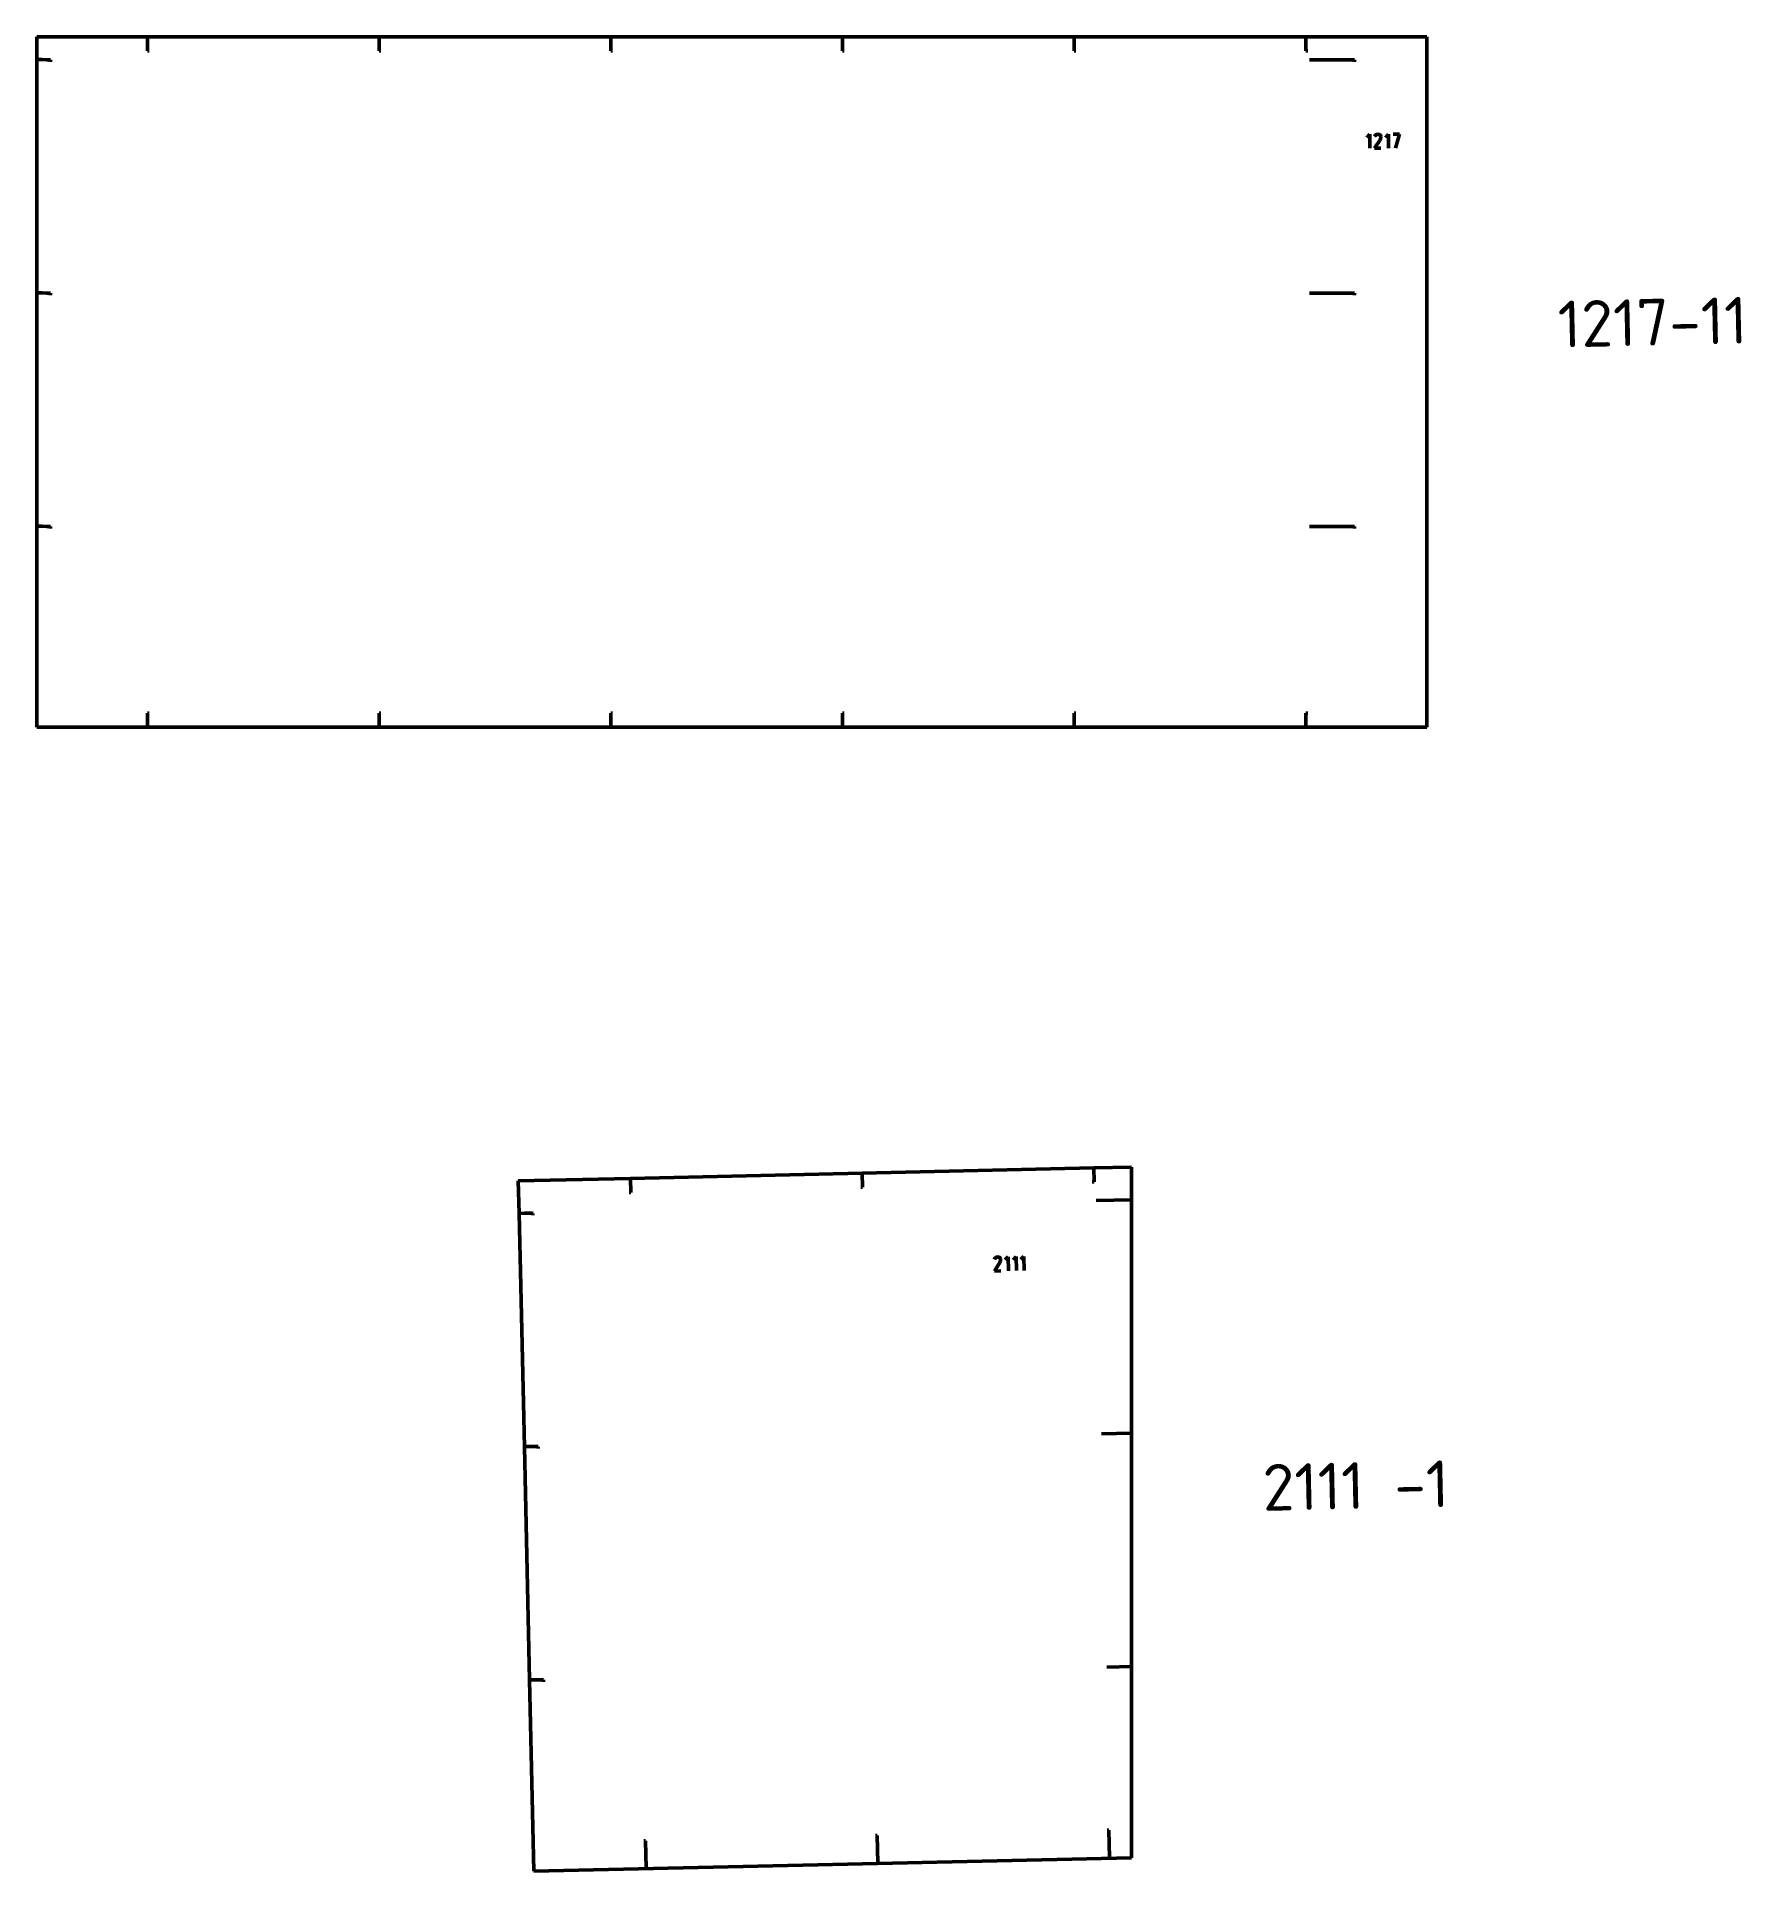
# Model space of a CAD drawing. Header units: millimetres. Extents: x 854 to 4508, y 5387 to 9319.
import ezdxf

# ---------------------------------------------------------------- set-up
doc = ezdxf.new("R2010")
doc.units = ezdxf.units.MM
doc.layers.add('Видимый контур (ISO)', color=7, linetype='Continuous', lineweight=50)
doc.layers.add('Обозначение (ISO)', color=7, linetype='Continuous', lineweight=25)
doc.styles.add('Стиль текста72', font='isocpeur.ttf')

msp = doc.modelspace()

# ---------------------------------------------------------------- linework, layer by layer
at = {"layer": 'Видимый контур (ISO)'}
for p, q in [((854, 9270.2), (854, 9319.2)), ((854, 9319.2), (1091.2, 9319.2)), ((1091.2, 9319.2), (1587.8, 9319.2)), ((1587.8, 9319.2), (2084.5, 9319.2)), ((2084.5, 9319.2), (2581.2, 9319.2)), ((2581.2, 9319.2), (3077.8, 9319.2)), ((3077.8, 9319.2), (3574.5, 9319.2)), ((3574.5, 9319.2), (3834, 9319.2)), ((3834, 9319.2), (3834, 7839.2)), ((854, 8770), (854, 9270.2)), ((854, 8269.9), (854, 8770)), ((854, 7839.2), (854, 8269.9)), ((3834, 7839.2), (854, 7839.2)), ((2127, 6872.1), (2623.6, 6883.4)), ((2623.6, 6883.4), (3120.1, 6894.7)), ((3120.1, 6894.7), (3201.1, 6896.5)), ((3201.1, 6896.5), (3201.1, 6826.4)), ((1886.4, 6866.7), (2127, 6872.1)), ((1888, 6797.2), (1886.4, 6866.7)), ((3201.1, 6826.4), (3201.1, 6326.1)), ((1899.4, 6297.2), (1888, 6797.2)), ((1910.7, 5797.2), (1899.4, 6297.2)), ((3201.1, 6326.1), (3201.1, 5825.8)), ((3201.1, 5825.8), (3201.1, 5416.1)), ((1920, 5387.1), (1910.7, 5797.2)), ((3201.1, 5416.1), (1920, 5387.1))]:
    msp.add_line(p, q, dxfattribs=at)
at = {"layer": 'Видимый контур (ISO)', "color": 5}
for p, q in [((1091.2, 9319.2), (1091.2, 9289.2)), ((1587.8, 9319.2), (1587.8, 9289.2)), ((2084.5, 9319.2), (2084.5, 9289.2)), ((2581.2, 9319.2), (2581.2, 9289.2)), ((3077.8, 9319.2), (3077.8, 9289.2)), ((3574.5, 9319.2), (3574.5, 9289.2)), ((1095.2, 9289.2), (1091.2, 9289.2)), ((1591.8, 9289.2), (1587.8, 9289.2)), ((2088.5, 9289.2), (2084.5, 9289.2)), ((2585.2, 9289.2), (2581.2, 9289.2)), ((3081.8, 9289.2), (3077.8, 9289.2)), ((3578.5, 9289.2), (3574.5, 9289.2)), ((883.5, 9269.5), (883.5, 9265.5)), ((3582, 9269.5), (3679, 9269.5)), ((3679, 9269.5), (3679, 9265.5)), ((3705.3, 9103.5), (3711.9, 9110.1)), ((3711.9, 9110.1), (3711.9, 9080.1)), ((3721.9, 9080.1), (3733.6, 9098.5)), ((3745.3, 9103.5), (3751.9, 9110.1)), ((3751.9, 9110.1), (3751.9, 9080.1)), ((3775.3, 9110.1), (3761.9, 9110.1)), ((3766.9, 9080.1), (3775.3, 9110.1)), ((3735.3, 9080.1), (3721.9, 9080.1)), ((883.5, 8769.3), (883.5, 8765.3)), ((3582, 8769.3), (3679, 8769.3)), ((3679, 8769.3), (3679, 8765.3)), ((883.5, 8269.2), (883.5, 8265.2)), ((3582, 8269.2), (3679, 8269.2)), ((3679, 8269.2), (3679, 8265.2)), ((1095.2, 7869.2), (1091.2, 7869.2)), ((1091.2, 7869.2), (1091.2, 7839.9)), ((1591.8, 7869.2), (1587.8, 7869.2)), ((1587.8, 7869.2), (1587.8, 7839.9)), ((2088.5, 7869.2), (2084.5, 7869.2)), ((2084.5, 7869.2), (2084.5, 7839.9)), ((2585.2, 7869.2), (2581.2, 7869.2)), ((2581.2, 7869.2), (2581.2, 7839.9)), ((3081.8, 7869.2), (3077.8, 7869.2)), ((3077.8, 7869.2), (3077.8, 7839.9)), ((3578.5, 7869.2), (3574.5, 7869.2)), ((3574.5, 7869.2), (3574.5, 7839.9)), ((2624.3, 6853.4), (2623.6, 6883.4)), ((3120.8, 6864.7), (3120.1, 6894.7)), ((2127.7, 6842.2), (2123.7, 6842.1)), ((2127.7, 6842.2), (2127, 6872.1)), ((2624.3, 6853.4), (2620.3, 6853.3)), ((3120.8, 6864.7), (3116.8, 6864.6)), ((3125.2, 6824.6), (3201.1, 6826.4)), ((1917.5, 6797.2), (1917.6, 6793.2)), ((2907.3, 6673.6), (2918.6, 6692.2)), ((2930.1, 6697.5), (2936.6, 6704.3)), ((2936.6, 6704.3), (2937.3, 6674.3)), ((2946.8, 6697.9), (2953.3, 6704.7)), ((2953.3, 6704.7), (2954, 6674.7)), ((2963.5, 6698.2), (2970, 6705.1)), ((2970, 6705.1), (2970.7, 6675.1)), ((2920.7, 6673.9), (2907.3, 6673.6)), ((1928.9, 6297.2), (1929, 6293.2)), ((3136.6, 6324.6), (3201.1, 6326.1)), ((3147.9, 5824.6), (3201.1, 5825.8)), ((1940.2, 5797.2), (1940.3, 5793.2)), ((3152.3, 5475), (3148.3, 5475)), ((3153.7, 5416.4), (3152.3, 5475)), ((2159.3, 5452.5), (2155.3, 5452.4)), ((2160.6, 5393.9), (2159.3, 5452.5)), ((2655.8, 5463.8), (2651.8, 5463.7)), ((2657.1, 5405.2), (2655.8, 5463.8))]:
    msp.add_line(p, q, dxfattribs=at)
for centre, radius, start, end in [((3728.6, 9103.2), 6.95, 16.4047, 163.5953), ((3726.3, 9103.8), 9.07, 323.6911, 8.2364), ((2913.5, 6696.8), 6.95, 17.7047, 164.8953), ((2911.2, 6697.4), 9.07, 324.9911, 9.5364)]:
    msp.add_arc(centre, radius, start, end, dxfattribs=at)
for centre, major_axis in [((853.5, 9269.5), (-30, 0)), ((853.5, 8769.3), (-30, 0)), ((853.5, 8269.2), (-30, 0)), ((1887.5, 6796.6), (-30, -0.7)), ((1898.9, 6296.6), (-30, -0.7)), ((1910.2, 5796.6), (-30, -0.7))]:
    msp.add_ellipse(centre, major_axis=major_axis, ratio=0.022676, start_param=3.141593, end_param=4.695722, dxfattribs=at)

# ---------------------------------------------------------------- texts
at = {"layer": 'Обозначение (ISO)', "char_height": 100, "attachment_point": 7, "rotation": 1.2307, "style": 'Стиль текста72'}
for s, insert in [('1217-11', (4115.7, 8653)), ('2111 -1', (3482.8, 6159.5))]:
    msp.add_mtext(s, dxfattribs=dict(at, insert=insert))

doc.saveas('drawing.dxf')
